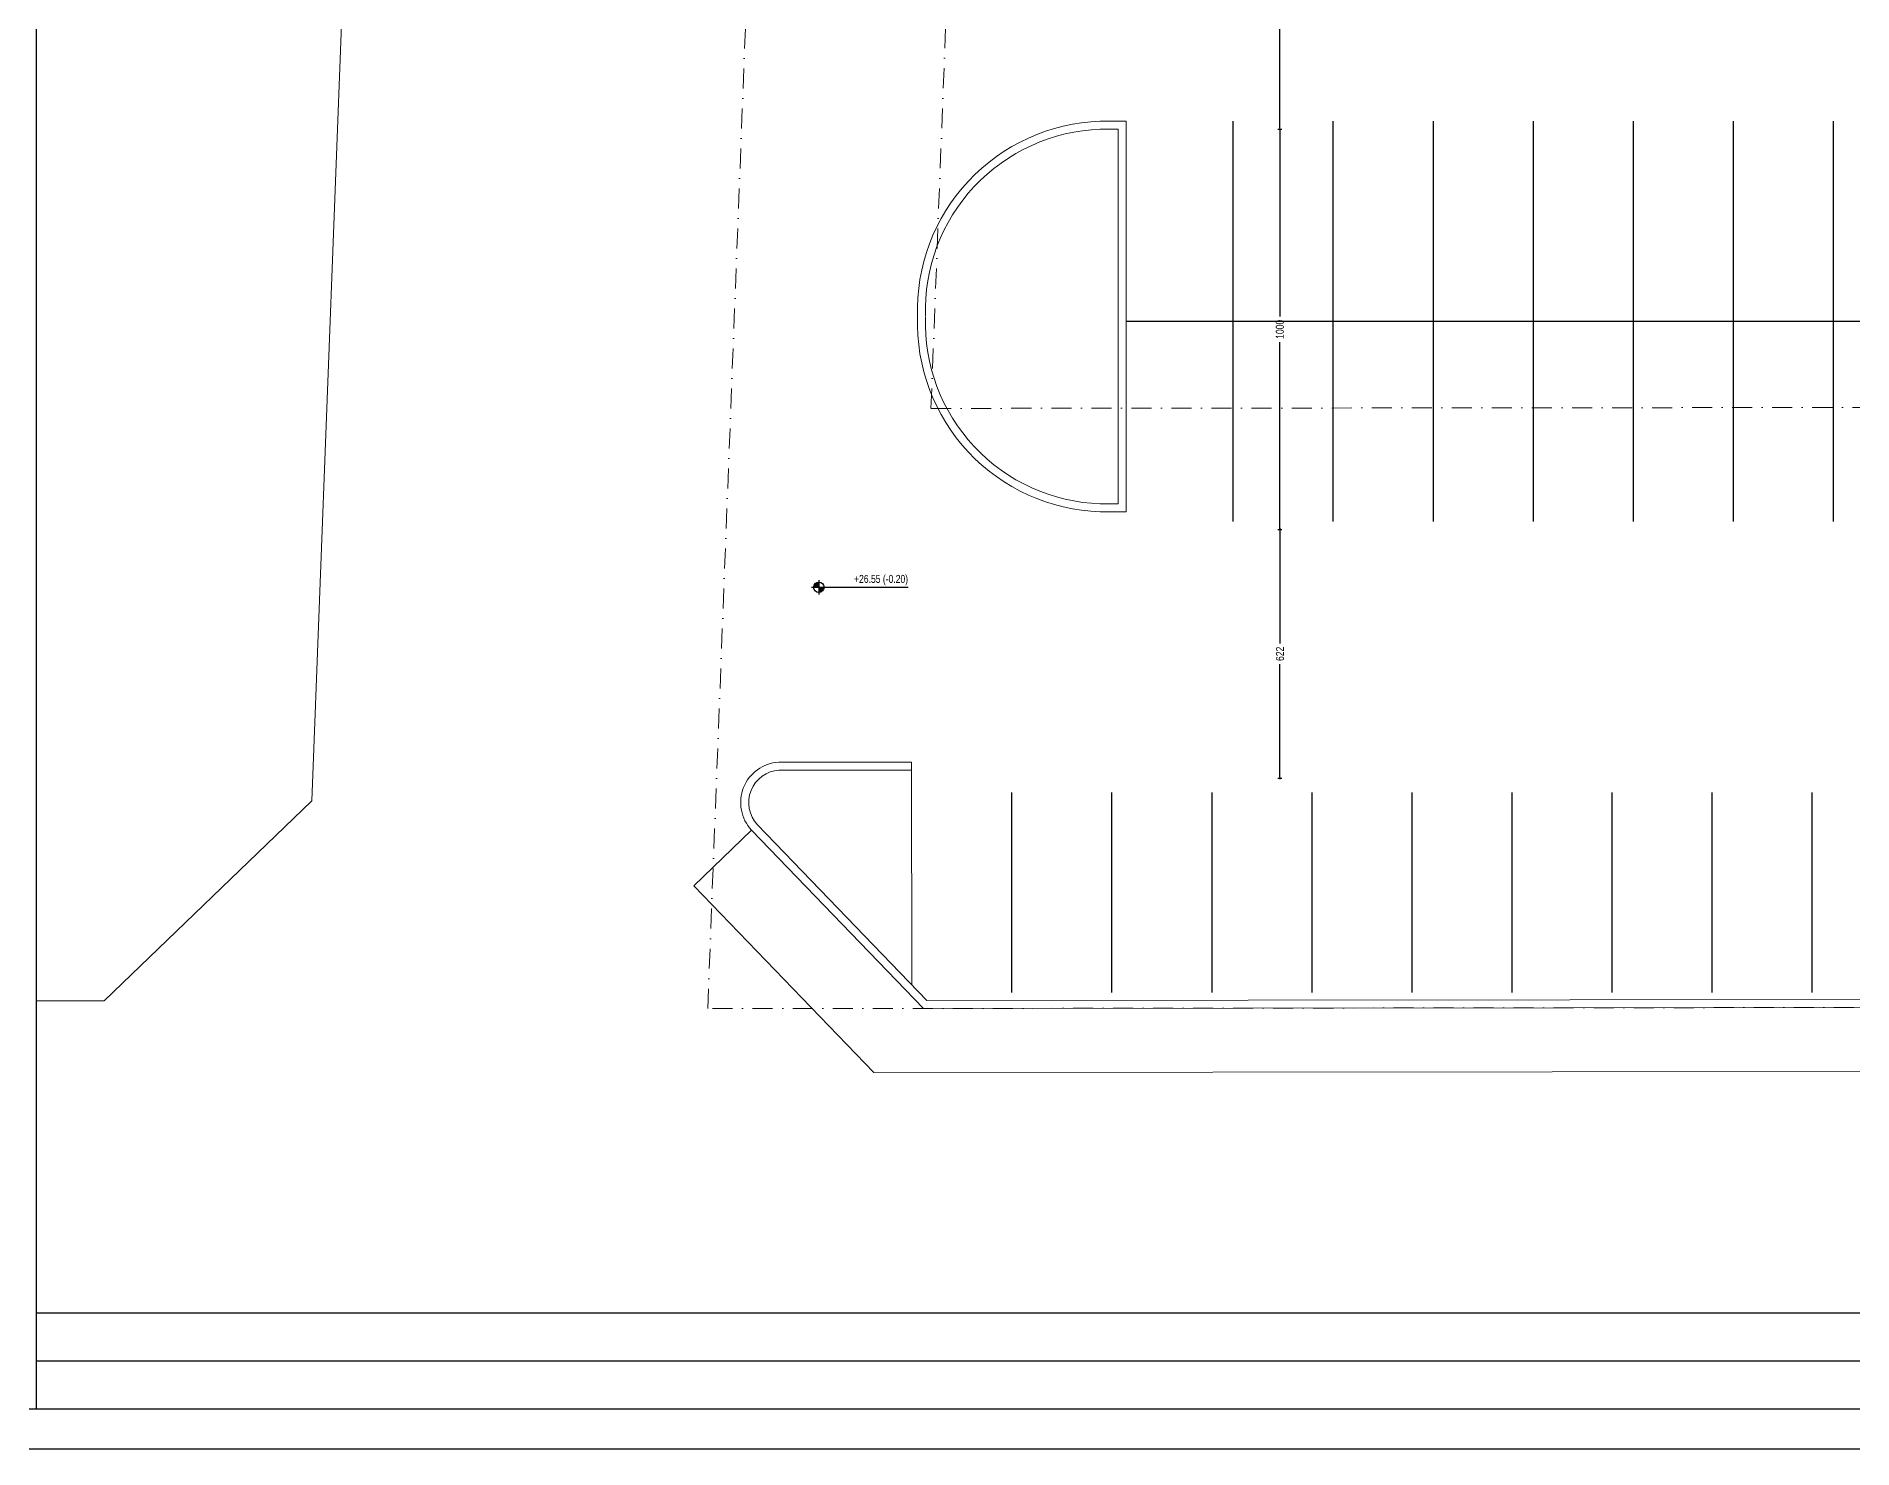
# Model space of a CAD drawing. Header units: centimetres. Extents: x 26569 to 160723, y -3143 to 14565.
# Drawn here: x 48081 to 52621, y -3143 to 388 of the extents above; entities that cross this region are included whole.
import ezdxf

# ---------------------------------------------------------------- set-up
doc = ezdxf.new("R2010")
doc.units = ezdxf.units.CM
doc.header["$LTSCALE"] = 100
doc.linetypes.add('DASHDOT', pattern=[1, 0.5, -0.25, 0, -0.25])
for name, color, linetype in [('A-ANNO-DIMS', 187, 'Continuous'), ('A-ANNO-TEXT', 50, 'Continuous'), ('A-ANNO-TTBL', 157, 'Continuous'), ('L-PRKG', 39, 'Continuous'), ('L-SITE', 1, 'DASHDOT'), ('L-SITE-CURB', 33, 'Continuous')]:
    doc.layers.add(name, color=color, linetype=linetype)
doc.styles.add('Fields_100', font='act_simplex.shx', dxfattribs={"width": 0.8, "height": 20})
doc.dimstyles.new('FIELDS_100', dxfattribs={"dimscale": 0, "dimtxt": 20, "dimasz": 5, "dimexe": 5, "dimexo": 5, "dimgap": 5, "dimtad": 0, "dimdec": 0, "dimzin": 0, "dimdsep": 46, "dimtxsty": 'Fields_100', "dimblk": 'DOT', "dimcen": 0.09, "dimclrt": 50, "dimadec": 0, "dimazin": 0, "dimtfac": 1, "dimtdec": 0, "dimtix": 1, "dimtofl": 0, "dimtmove": 1, "dimatfit": 3, "dimfxl": 5, "dimfxlon": 1, "dimtolj": 1, "dimtzin": 0, "dimarcsym": 0})

# ---------------------------------------------------------------- blocks, each defined once
blk = doc.blocks.new('_Dot')
at = {"color": 0, "linetype": 'ByBlock', "lineweight": -2}
blk.add_line((-0.5, 0), (-1, 0), dxfattribs=at)
at = {"color": 0, "linetype": 'ByBlock', "const_width": 0.5}
blk.add_lwpolyline([(-0.25, 0, 1), (0.25, 0, 1)], format="xyb", close=True, dxfattribs=at)
blk = doc.blocks.new('*D133')
at = {"layer": 'A-ANNO-DIMS', "color": 0, "lineweight": -2, "transparency": 16777216}
for p, q in [((51184, 801.6), (51194, 801.6)), ((51189, 796.6), (51189, 503.7)), ((51189, 160.4), (51189, 453.3)), ((51184, 155.4), (51194, 155.4))]:
    blk.add_line(p, q, dxfattribs=at)
at = {"layer": 'DEFPOINTS', "color": 0, "transparency": 16777216}
for p in [(51074.9, 801.6), (51074.9, 155.4), (51189, 155.4)]:
    blk.add_point(p, dxfattribs=at)
at = {"layer": 'A-ANNO-DIMS', "color": 0, "lineweight": -2, "transparency": 16777216, "xscale": 5, "yscale": 5, "zscale": 5}
for p, rotation in [((51189, 801.6), 90), ((51189, 155.4), 270)]:
    blk.add_blockref('_Dot', p, dxfattribs=dict(at, rotation=rotation))
at = {"layer": 'A-ANNO-DIMS', "color": 50, "transparency": 16777216, "insert": (51189, 478.5), "char_height": 20, "attachment_point": 5, "rotation": 90, "style": 'Fields_100'}
blk.add_mtext('\\A1;646', dxfattribs=at)
blk = doc.blocks.new('*D134')
at = {"layer": 'A-ANNO-DIMS', "color": 0, "lineweight": -2, "transparency": 16777216}
for p, q in [((51184, 155.4), (51194, 155.4)), ((51189, 150.4), (51189, -312.9)), ((51189, -839.6), (51189, -376.3)), ((51184, -844.6), (51194, -844.6))]:
    blk.add_line(p, q, dxfattribs=at)
at = {"layer": 'DEFPOINTS', "color": 0, "transparency": 16777216}
for p in [(51074.9, 155.4), (51074.9, -844.6), (51189, -844.6)]:
    blk.add_point(p, dxfattribs=at)
at = {"layer": 'A-ANNO-DIMS', "color": 0, "lineweight": -2, "transparency": 16777216, "xscale": 5, "yscale": 5, "zscale": 5}
for p, rotation in [((51189, 155.4), 90), ((51189, -844.6), 270)]:
    blk.add_blockref('_Dot', p, dxfattribs=dict(at, rotation=rotation))
at = {"layer": 'A-ANNO-DIMS', "color": 50, "transparency": 16777216, "insert": (51189, -344.6), "char_height": 20, "attachment_point": 5, "rotation": 90, "style": 'Fields_100'}
blk.add_mtext('\\A1;1000', dxfattribs=at)
blk = doc.blocks.new('*D135')
at = {"layer": 'A-ANNO-DIMS', "color": 0, "lineweight": -2, "transparency": 16777216}
for p, q in [((51184.4, -844.6), (51194.4, -844.6)), ((51189.4, -849.6), (51189.4, -1130.2)), ((51189.4, -1462), (51189.4, -1181.4)), ((51184.4, -1467), (51194.4, -1467))]:
    blk.add_line(p, q, dxfattribs=at)
at = {"layer": 'DEFPOINTS', "color": 0, "transparency": 16777216}
for p in [(51084.9, -844.6), (51021.7, -1467), (51189.4, -1467)]:
    blk.add_point(p, dxfattribs=at)
at = {"layer": 'A-ANNO-DIMS', "color": 0, "lineweight": -2, "transparency": 16777216, "xscale": 5, "yscale": 5, "zscale": 5}
for p, rotation in [((51189.4, -844.6), 90), ((51189.4, -1467), 270)]:
    blk.add_blockref('_Dot', p, dxfattribs=dict(at, rotation=rotation))
at = {"layer": 'A-ANNO-DIMS', "color": 50, "transparency": 16777216, "insert": (51189.4, -1155.8), "char_height": 20, "attachment_point": 5, "rotation": 90, "style": 'Fields_100'}
blk.add_mtext('\\A1;622', dxfattribs=at)

msp = doc.modelspace()

# ---------------------------------------------------------------- hatches: boundary and pattern name
at = {"layer": 'A-ANNO-DIMS'}
h = msp.add_hatch(color=256, dxfattribs=at)
h.paths.add_polyline_path([(50036.82, -976.53, 0.4142136), (50023.82, -989.53), (50036.82, -989.53)])
h.paths.add_polyline_path([(50049.82, -989.53), (50036.82, -989.53), (50036.82, -1002.53, 0.4142136)])

# ---------------------------------------------------------------- linework, layer by layer
for p, q in [((50018.82, -989.53), (50259.82, -989.53)), ((50036.82, -971.53), (50036.82, -1007.53))]:
    msp.add_line(p, q, dxfattribs=at)
msp.add_circle((50036.82, -989.53), 13, dxfattribs=at)
at = {"layer": 'A-ANNO-TTBL'}
msp.add_line((48081.01, 9337.11), (48081.02, -2922.85), dxfattribs=at)
for points in [[(157421.04, -3142.83), (157421.04, 9557.17), (26568.76, 9557.19), (26568.76, -3142.81)], [(157321.04, -3042.83), (157321.04, 9457.17), (26668.76, 9457.19), (26668.76, -3042.81)]]:
    msp.add_lwpolyline(points, close=True, dxfattribs=at)
for points in [[(48081.01, 9337.11), (48081.01, -3042.81)], [(48081.01, -2802.87), (153081.03, -2802.87)], [(48081.01, -2922.85), (153081.03, -2922.85)]]:
    msp.add_lwpolyline(points, dxfattribs=at)
at = {"layer": 'L-PRKG'}
for p, q in [((51071.84, 175.39), (51071.84, -324.61)), ((51321.84, 175.39), (51321.84, -324.61)), ((51571.84, 175.39), (51571.84, -324.61)), ((51821.84, 175.39), (51821.84, -324.61)), ((52071.84, 175.39), (52071.84, -324.61)), ((52321.84, 175.39), (52321.84, -324.61)), ((52571.84, 175.39), (52571.84, -324.61)), ((50804.55, -324.61), (56311.78, -324.61)), ((51071.84, -324.61), (51071.84, -824.61)), ((51321.84, -324.61), (51321.84, -824.61)), ((51571.84, -324.61), (51571.84, -824.61)), ((51821.84, -324.61), (51821.84, -824.61)), ((52071.84, -324.61), (52071.84, -824.61)), ((52321.84, -324.61), (52321.84, -824.61)), ((52571.84, -324.61), (52571.84, -824.61)), ((50518.63, -1502.8), (50518.63, -2002.8)), ((50768.63, -1502.8), (50768.63, -2002.8)), ((51018.63, -1502.8), (51018.63, -2002.8)), ((51268.63, -1502.8), (51268.63, -2002.8)), ((51518.63, -1502.8), (51518.63, -2002.8)), ((51768.63, -1502.8), (51768.63, -2002.8)), ((52018.63, -1502.8), (52018.63, -2002.8)), ((52268.63, -1502.8), (52268.63, -2002.8)), ((52518.63, -1502.8), (52518.63, -2002.8))]:
    msp.add_line(p, q, dxfattribs=at)
at = {"layer": 'L-SITE', "lineweight": 0}
for points in [[(50637.42, 7808.39), (69330.51, 7827.01), (71796.9, 7806.99), (73865.88, 7790.19), (74188.77, 7317.84), (70833.35, -1550.65), (70134.13, -2030.02), (69340.7, -2023.24), (49759.05, -2042.85), (50118.28, 7307.63)], [(70687.99, -521.89), (50317.07, -542.29), (50610.19, 7087.42), (50839.48, 7308.59), (69328.73, 7327.01), (71792.84, 7307.01), (73600.55, 7292.33), (73628.86, 7250.92)]]:
    msp.add_lwpolyline(points, close=True, dxfattribs=at)
at = {"layer": 'L-SITE-CURB', "lineweight": 0}
for p, q in [((49109.5, 7328.75), (48769.4, -1523.23)), ((50804.55, 175.39), (50740.06, 175.39)), ((50784.55, 155.39), (50740.06, 155.39)), ((50784.55, 155.39), (50784.55, -780.79)), ((50804.55, 175.39), (50804.55, -800.79)), ((50283.51, -344.72), (50283.51, -280.69)), ((50702.59, -800.79), (50702.59, -800.79)), ((50784.55, -780.79), (50740.06, -780.79)), ((50804.55, -800.79), (50740.06, -800.79)), ((50268.3, -1426.38), (49936.48, -1426.38)), ((50268.32, -1446.38), (49936.48, -1446.38)), ((50268.3, -1426.38), (50268.85, -1982.31)), ((48769.4, -1523.23), (48250.21, -2022.86)), ((50306.61, -2022.49), (49883.29, -1583.03)), ((49724.6, -1735.4), (49868.64, -1596.65)), ((49868.64, -1596.65), (50298.12, -2042.5)), ((50174.48, -2202.43), (49724.6, -1735.4)), ((48250.21, -2022.86), (48081.01, -2022.86)), ((70144.85, -2022.67), (50298.12, -2042.5)), ((70138.64, -2002.68), (50306.61, -2022.49)), ((69331.91, -2183.3), (50174.48, -2202.43))]:
    msp.add_line(p, q, dxfattribs=at)
for centre, radius, start, end in [((50755.58, -296.69), 472.34, 91.88273, 181.94203), ((50755.58, -296.69), 452.34, 91.88273, 181.94203), ((50755.58, -328.71), 472.34, 178.05797, 268.11727), ((50755.58, -328.71), 452.34, 178.05797, 268.11727), ((49942.95, -1527.61), 101.43, 93.65474, 222.89593), ((49942.95, -1527.61), 81.43, 93.65474, 222.89593)]:
    msp.add_arc(centre, radius, start, end, dxfattribs=at)

# ---------------------------------------------------------------- texts
at = {"layer": 'A-ANNO-TEXT', "insert": (50259.82, -984.53), "char_height": 20, "attachment_point": 9, "style": 'Fields_100'}
msp.add_mtext_dynamic_manual_height_columns('+26.55 (-0.20)', width=436.6649, gutter_width=100, heights=[0], dxfattribs=at)

# ---------------------------------------------------------------- dimensions: what is measured, and where the dimension line sits
at = {"layer": 'A-ANNO-DIMS'}
for base, p1, p2, picture, middle in [((51188.96, 155.4), (51074.93, 801.59), (51074.93, 155.4), '*D133', (51188.96, 478.5)), ((51188.96, -844.6), (51074.93, 155.4), (51074.93, -844.6), '*D134', (51188.96, -344.6)), ((51189.42, -1466.98), (51084.93, -844.6), (51021.66, -1466.98), '*D135', (51189.42, -1155.79))]:
    dim = msp.add_linear_dim(base=base, p1=p1, p2=p2, angle=90, dimstyle='FIELDS_100', override={"dimscale": 1}, dxfattribs=at)
    dim.commit()
    dim.dimension.update_dxf_attribs({"geometry": picture, "text_midpoint": middle})

doc.saveas('drawing.dxf')
